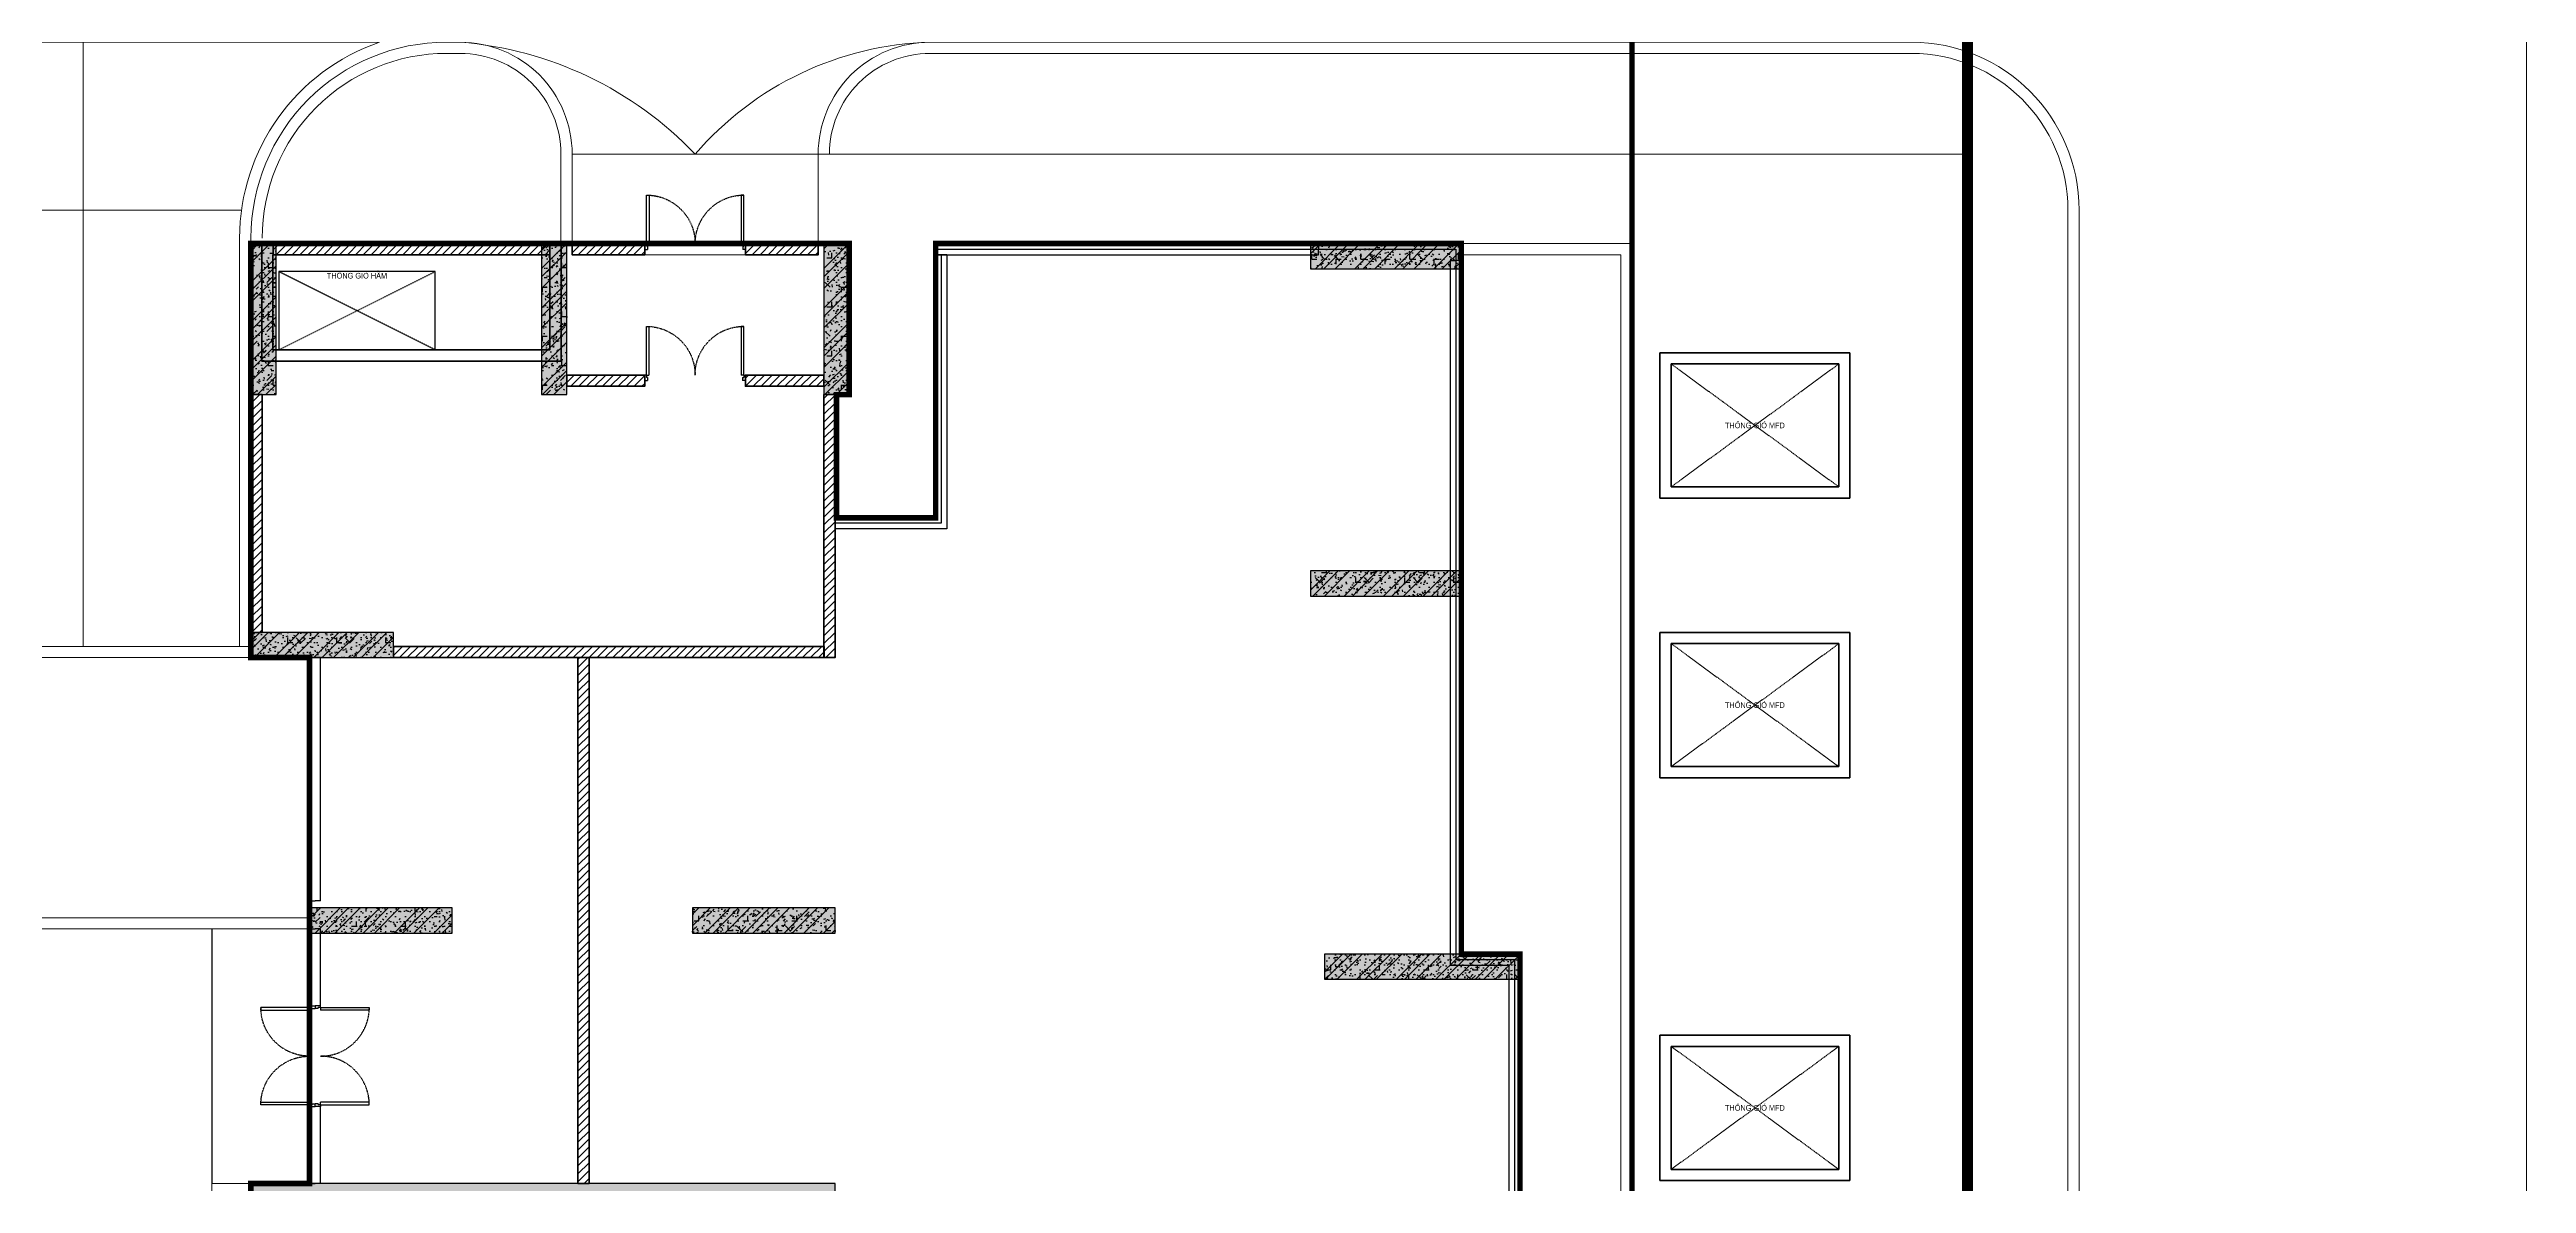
# Model space of a CAD drawing. Header units: millimetres. Extents: x 379264 to 1158416, y -283062 to 356890.
# Drawn here: x 895083 to 895969, y -3085 to -2680 of the extents above; entities that cross this region are included whole.
import ezdxf
from ezdxf.enums import TextEntityAlignment as Align

# ---------------------------------------------------------------- set-up
doc = ezdxf.new("R2010")
doc.units = ezdxf.units.MM
for name, pattern in [('CENTER', [2, 1.25, -0.25, 0.25, -0.25]), ('keyplan TANG 1$0$Core 1A$0$Hidden10.5', [1.5, 1, -0.5]), ('keyplan TANG 1$0$mb tang 1 TWB$0$Hidden10.5', [1.5, 1, -0.5]), ('keyplan TANG 1$0$MB_Luoi truc$1$HTT Center', [13, 10, -1, 1, -1]), ('keyplan TANG 1$0$Ranh dat$0$HTT Divide', [18, 10, -2, 1, -2, 1, -2]), ('keyplan TANG 1$0$Ranh dat$0$HTT Hidden 21', [3, 2, -1])]:
    doc.linetypes.add(name, pattern=pattern)
for name, color, linetype in [('12PM. GRID', 8, 'CENTER'), ('BLOCK C - CHI TIET THANG 6$0$DnW', 20, 'Continuous'), ('keyplan TANG 1$0$Concrete Line', 250, 'Continuous'), ('keyplan TANG 1$0$Furniture', 250, 'Continuous'), ('keyplan TANG 1$0$mb tang 1 TWB$0$Brick Wall', 250, 'Continuous'), ('keyplan TANG 1$0$mb tang 1 TWB$0$Curtain Line', 250, 'Continuous'), ('keyplan TANG 1$0$mb tang 1 TWB$0$Door', 250, 'Continuous'), ('keyplan TANG 1$0$mb tang 1 TWB$0$Furniture', 250, 'Continuous'), ('keyplan TANG 1$0$mb tang 1 TWB$0$Glass', 250, 'Continuous'), ('keyplan TANG 1$0$mb tang 1 TWB$0$Wall Hatch', 250, 'Continuous'), ('keyplan TANG 1$0$MB_Cot tang 1$0$Concrete Hatch', 250, 'Continuous'), ('keyplan TANG 1$0$MB_Cot tang 1$0$Concrete Line', 250, 'Continuous'), ('keyplan TANG 1$0$MB_Cot tang 1$0$Concrete Solid', 250, 'Continuous'), ('keyplan TANG 1$0$Opening Hidden', 250, 'keyplan TANG 1$0$Core 1A$0$Hidden10.5'), ('keyplan TANG 1$0$Opening Line', 250, 'Continuous'), ('keyplan TANG 1$0$Opening Text', 250, 'Continuous')]:
    doc.layers.add(name, color=color, linetype=linetype)
for name, color, linetype, lineweight in [('keyplan TANG 1$0$Hatch vat lieu', 250, 'Continuous', 5), ('keyplan TANG 1$0$mb tang 1 TWB$0$Wall Line', 250, 'Continuous', 70), ('keyplan TANG 1$0$MB_Luoi truc$1$Luoi Truc', 250, 'keyplan TANG 1$0$MB_Luoi truc$1$HTT Center', 9), ('keyplan TANG 1$0$Net cat Tuong', 250, 'Continuous', 40), ('keyplan TANG 1$0$Net Thay khac', 250, 'Continuous', 15), ('keyplan TANG 1$0$Net thay Tuong', 250, 'Continuous', 20), ('keyplan TANG 1$0$Ramp doc', 250, 'Continuous', 5), ('keyplan TANG 1$0$Ranh dat$0$CGXD', 250, 'keyplan TANG 1$0$Ranh dat$0$HTT Hidden 21', 40), ('keyplan TANG 1$0$Ranh dat$0$Ranh dat', 250, 'keyplan TANG 1$0$Ranh dat$0$HTT Divide', 40)]:
    doc.layers.add(name, color=color, linetype=linetype, lineweight=lineweight)
doc.styles.add('keyplan TANG 1$0$VNI-HelveC', font='VHELVCN_0.TTF')

# ---------------------------------------------------------------- blocks, each defined once
blk = doc.blocks.new('*U1375')
at = {"layer": 'keyplan TANG 1$0$Opening Hidden'}
for p, q in [((0, 0), (3000, 2200)), ((3000, 0), (0, 2200))]:
    blk.add_line(p, q, dxfattribs=at)
at = {"layer": 'keyplan TANG 1$0$Opening Line'}
blk.add_lwpolyline([(0, 0), (3000, 0), (3000, 2200), (0, 2200)], close=True, dxfattribs=at)
at = {"layer": 'keyplan TANG 1$0$Opening Text', "style": 'keyplan TANG 1$0$VNI-HelveC'}
blk.add_attdef('OPENING', text='', height=100, dxfattribs=at).set_placement((1500, 1100), align=Align.MIDDLE_CENTER)
blk = doc.blocks.new('*U32')
at = {"layer": 'keyplan TANG 1$0$Opening Hidden'}
for p, q in [((0, 0), (2800, 1400)), ((2800, 0), (0, 1400))]:
    blk.add_line(p, q, dxfattribs=at)
at = {"layer": 'keyplan TANG 1$0$Opening Line'}
blk.add_lwpolyline([(0, 0), (2800, 0), (2800, 1400), (0, 1400)], close=True, dxfattribs=at)
at = {"layer": 'keyplan TANG 1$0$Opening Text', "style": 'keyplan TANG 1$0$VNI-HelveC'}
blk.add_attdef('OPENING', text='', height=100, dxfattribs=at).set_placement((1400, 1325), align=Align.MIDDLE_CENTER)
blk = doc.blocks.new('keyplan TANG 1$0$A$Cec98b088')
at = {"layer": 'keyplan TANG 1$0$Net cat Tuong'}
for p, q in [((102050, 151350), (102050, 148750)), ((105450, 151350), (102050, 151350)), ((102250, 151150), (102250, 148950)), ((105250, 151150), (102250, 151150)), ((105250, 148950), (105250, 151150)), ((105450, 148750), (105450, 151350)), ((102250, 148950), (105250, 148950)), ((102050, 148750), (105450, 148750)), ((102050, 146350), (102050, 143750)), ((105450, 146350), (102050, 146350)), ((105450, 143750), (105450, 146350)), ((102250, 146150), (102250, 143950)), ((105250, 146150), (102250, 146150)), ((105250, 143950), (105250, 146150)), ((102050, 143750), (105450, 143750)), ((102250, 143950), (105250, 143950)), ((102050, 139150), (102050, 136550)), ((105450, 139150), (102050, 139150)), ((105450, 136550), (105450, 139150)), ((102250, 138950), (102250, 136750)), ((105250, 138950), (102250, 138950)), ((105250, 136750), (105250, 138950)), ((102050, 136550), (105450, 136550)), ((102250, 136750), (105250, 136750))]:
    blk.add_line(p, q, dxfattribs=at)
for points in [[(77045, 153300), (82400, 153300), (82400, 151201), (77045, 151201)], [(77245, 153100), (82200, 153100), (82200, 151401), (77245, 151401)]]:
    blk.add_lwpolyline(points, close=True, dxfattribs=at)
at = {"layer": 'keyplan TANG 1$0$Opening Line'}
for name, p, values in [('*U32', (77348, 151401), {'OPENING': 'THOÂNG GIOÙ HAÀM'}), ('*U1375', (102250, 148950), {'OPENING': 'THOÂNG GIOÙ MFD'}), ('*U1375', (102250, 143950), {'OPENING': 'THOÂNG GIOÙ MFD'}), ('*U1375', (102250, 136750), {'OPENING': 'THOÂNG GIOÙ MFD'})]:
    blk.add_blockref(name, p, dxfattribs=at).add_auto_attribs(values)
blk = doc.blocks.new('*U95')
at = {"layer": 'keyplan TANG 1$0$mb tang 1 TWB$0$Wall Hatch'}
h = blk.add_hatch(dxfattribs=at)
h.set_pattern_fill('LINE10', color=256, scale=100, angle=45, style=0, pattern_type=2)
h.set_pattern_definition([(45, (150, 4200), (-70.7107, 70.7107), [])])
h.paths.add_polyline_path([(0, 4250), (0, 0), (200, 0), (200, 4250)])
at = {"layer": 'keyplan TANG 1$0$mb tang 1 TWB$0$Wall Line'}
blk.add_lwpolyline([(0, 4250), (0, 0), (200, 0), (200, 4250)], close=True, dxfattribs=at)
blk = doc.blocks.new('*U96')
at = {"layer": 'keyplan TANG 1$0$mb tang 1 TWB$0$Wall Hatch'}
h = blk.add_hatch(dxfattribs=at)
h.set_pattern_fill('LINE10', color=256, scale=100, angle=45, style=0, pattern_type=2)
h.set_pattern_definition([(45, (150, 4650), (-70.7107, 70.7107), [])])
h.paths.add_polyline_path([(0, 4700), (0, 0), (200, 0), (200, 4700)])
at = {"layer": 'keyplan TANG 1$0$mb tang 1 TWB$0$Wall Line'}
blk.add_lwpolyline([(0, 4700), (0, 0), (200, 0), (200, 4700)], close=True, dxfattribs=at)
blk = doc.blocks.new('*U93')
at = {"layer": 'keyplan TANG 1$0$mb tang 1 TWB$0$Wall Hatch'}
h = blk.add_hatch(dxfattribs=at)
h.set_pattern_fill('LINE10', color=256, scale=100, angle=45, style=0, pattern_type=2)
h.set_pattern_definition([(45, (-2300, 7350), (-70.7107, 70.7107), [])])
h.paths.add_polyline_path([(4950, 0), (0, 0), (0, -200), (4950, -200)])
at = {"layer": 'keyplan TANG 1$0$mb tang 1 TWB$0$Wall Line'}
blk.add_lwpolyline([(4950, 0), (0, 0), (0, -200), (4950, -200)], close=True, dxfattribs=at)
blk = doc.blocks.new('*U94')
at = {"layer": 'keyplan TANG 1$0$mb tang 1 TWB$0$Wall Hatch'}
h = blk.add_hatch(dxfattribs=at)
h.set_pattern_fill('LINE10', color=256, scale=100, angle=45, style=0, pattern_type=2)
h.set_pattern_definition([(45, (455, 7350), (-70.7107, 70.7107), [])])
h.paths.add_polyline_path([(7705, 0), (0, 0), (0, -200), (7705, -200)])
at = {"layer": 'keyplan TANG 1$0$mb tang 1 TWB$0$Wall Line'}
blk.add_lwpolyline([(7705, 0), (0, 0), (0, -200), (7705, -200)], close=True, dxfattribs=at)
blk = doc.blocks.new('*U1409')
at = {"layer": 'keyplan TANG 1$0$mb tang 1 TWB$0$Wall Hatch'}
h = blk.add_hatch(dxfattribs=at)
h.set_pattern_fill('LINE10', color=256, scale=100, angle=45, style=0, pattern_type=2)
h.set_pattern_definition([(45, (-5950, 7350), (-70.7107, 70.7107), [])])
h.paths.add_polyline_path([(1300, 0), (0, 0), (0, -200), (1300, -200)])
at = {"layer": 'keyplan TANG 1$0$mb tang 1 TWB$0$Wall Line'}
blk.add_lwpolyline([(1300, 0), (0, 0), (0, -200), (1300, -200)], close=True, dxfattribs=at)
blk = doc.blocks.new('keyplan TANG 1$0$mb tang 1 TWB$0$Door 1800-1')
at = {"color": 0, "linetype": 'ByBlock'}
for p, q in [((30, 100), (30, 970)), ((30, 970), (75, 970)), ((75, 970), (75, 100)), ((1725, 970), (1725, 100)), ((1770, 970), (1725, 970)), ((1770, 100), (1770, 970)), ((30, 100), (0, 100)), ((0, 100), (0, 0)), ((0, 0), (50, 0)), ((30, 100), (30, 55)), ((30, 100), (75, 100)), ((50, 55), (30, 55)), ((50, 55), (50, 0)), ((1770, 100), (1725, 100)), ((1750, 55), (1770, 55)), ((1750, 55), (1750, 0)), ((1800, 0), (1750, 0)), ((1770, 100), (1800, 100)), ((1770, 100), (1770, 55)), ((1800, 100), (1800, 0))]:
    blk.add_line(p, q, dxfattribs=at)
at = {"color": 0, "linetype": 'keyplan TANG 1$0$mb tang 1 TWB$0$Hidden10.5'}
for centre, start, end in [((30, 100), 0, 90), ((1770, 100), 90, 180)]:
    blk.add_arc(centre, 870, start, end, dxfattribs=at)
blk = doc.blocks.new('*U1410')
at = {"layer": 'keyplan TANG 1$0$mb tang 1 TWB$0$Door'}
blk.add_blockref('keyplan TANG 1$0$mb tang 1 TWB$0$Door 1800-1', (0, 0), dxfattribs=at)
blk = doc.blocks.new('*U97')
at = {"layer": 'keyplan TANG 1$0$mb tang 1 TWB$0$Wall Hatch'}
h = blk.add_hatch(dxfattribs=at)
h.set_pattern_fill('LINE10', color=256, scale=100, angle=45, style=0, pattern_type=2)
h.set_pattern_definition([(45, (-5855, 7350), (-70.7107, 70.7107), [])])
h.paths.add_polyline_path([(1395, 0), (0, 0), (0, -200), (1395, -200)])
at = {"layer": 'keyplan TANG 1$0$mb tang 1 TWB$0$Wall Line'}
blk.add_lwpolyline([(1395, 0), (0, 0), (0, -200), (1395, -200)], close=True, dxfattribs=at)
blk = doc.blocks.new('*U98')
at = {"layer": 'keyplan TANG 1$0$mb tang 1 TWB$0$Wall Hatch'}
h = blk.add_hatch(dxfattribs=at)
h.set_pattern_fill('LINE10', color=256, scale=100, angle=45, style=0, pattern_type=2)
h.set_pattern_definition([(45, (-5845, 7350), (-70.7107, 70.7107), [])])
h.paths.add_polyline_path([(1405, 0), (0, 0), (0, -200), (1405, -200)])
at = {"layer": 'keyplan TANG 1$0$mb tang 1 TWB$0$Wall Line'}
blk.add_lwpolyline([(1405, 0), (0, 0), (0, -200), (1405, -200)], close=True, dxfattribs=at)
blk = doc.blocks.new('*U105')
at = {"layer": 'keyplan TANG 1$0$mb tang 1 TWB$0$Wall Hatch'}
h = blk.add_hatch(dxfattribs=at)
h.set_pattern_fill('LINE10', color=256, scale=100, angle=45, style=0, pattern_type=2)
h.set_pattern_definition([(45, (150, 12300), (-70.7107, 70.7107), [])])
h.paths.add_polyline_path([(0, -9400), (0, 0), (-200, 0), (-200, -9400)])
at = {"layer": 'keyplan TANG 1$0$mb tang 1 TWB$0$Wall Line'}
blk.add_lwpolyline([(0, -9400), (0, 0), (-200, 0), (-200, -9400)], close=True, dxfattribs=at)
blk = doc.blocks.new('*U1408')
at = {"layer": 'keyplan TANG 1$0$mb tang 1 TWB$0$Door'}
blk.add_blockref('keyplan TANG 1$0$mb tang 1 TWB$0$Door 1800-1', (0, 0), dxfattribs=at)
blk = doc.blocks.new('*U1396')
at = {"layer": 'keyplan TANG 1$0$MB_Cot tang 1$0$Concrete Hatch'}
h = blk.add_hatch(dxfattribs=at)
h.set_pattern_fill('CONCRETE', color=256, scale=50, style=0, pattern_type=2)
h.set_pattern_definition([(45, (-100, -2450), (-176.777, 176.777), []), (45, (-100, -2400), (-353.55, 353.55), []), (50, (-100, -2450), (358.63, -31.376), [37.5, -412.5]), (355, (-100, -2450), (-69.376, 376.096), [30, -330]), (100.451, (-70.1, -2452.6), (289.255, 344.72), [31.87, -350.57]), (46.184, (-100, -2350), (533.62, -82.76), [56.25, -618.75]), (96.636, (-55.53, -2356.9), (467.33, 487.06), [47.805, -525.86]), (351.184, (-100, -2350), (467.33, 487.06), [45, -495]), (21, (-50, -2375), (298.454, -201.31), [37.5, -412.5]), (326, (-50, -2375), (121.66, 362.575), [30, -330]), (71.451, (-25.13, -2391.78), (420.11, 161.265), [31.87, -350.57]), (37.5, (-100, -2450), (6.08, 166.447), [0, -326, 0, -335, 0, -331.25]), (7.5, (-100, -2450), (131.535, 197.206), [0, -191, 0, -318.5, 0, -126.25]), (327.5, (-211.5, -2450), (266.911, -11.2774), [0, -125, 0, -390, 0, -517.5]), (317.5, (-261.5, -2450), (291.593, 50.052), [0, -162.5, 0, -259, 0, -367.5]), (0, (75, -2275), (0, 875), [87.5, -787.5]), (0, (337.5, -2100), (0, 875), [87.5, -787.5]), (0, (162.5, -1750), (0, 875), [87.5, -350, 87.5, -350]), (90, (75, -2275), (-875, 5e-14), [87.5, -787.5]), (90, (162.5, -1750), (-875, 5e-14), [87.5, -787.5]), (90, (425, -2100), (-875, 5e-14), [87.5, -787.5]), (90, (600, -1837.5), (-875, 5e-14), [87.5, -787.5]), (135, (162.5, -2275), (-875.02, 9e-14), [123.76, -1113.7]), (135, (250, -1750), (-875.02, 9e-14), [123.76, -1113.7]), (45, (337.5, -2100), (9e-14, 875.02), [123.76, -247.49, 123.76, -742.46]), (0, (-275, -2450), (87.5, 87.5), [-175, 0])])
h.paths.add_polyline_path([(-250, 150), (-250, -2550), (200, -2550), (200, 150)])
at = {"layer": 'keyplan TANG 1$0$MB_Cot tang 1$0$Concrete Solid'}
blk.add_hatch(color=256, dxfattribs=at).paths.add_polyline_path([(-250, 150), (-250, -2550), (200, -2550), (200, 150)])
at = {"layer": 'keyplan TANG 1$0$MB_Cot tang 1$0$Concrete Line'}
blk.add_lwpolyline([(-250, 150), (-250, -2550), (200, -2550), (200, 150)], close=True, dxfattribs=at)
blk = doc.blocks.new('*U57')
at = {"layer": 'keyplan TANG 1$0$MB_Cot tang 1$0$Concrete Hatch'}
h = blk.add_hatch(dxfattribs=at)
h.set_pattern_fill('CONCRETE', color=256, scale=50, style=0, pattern_type=2)
h.set_pattern_definition([(45, (0, -2450), (-176.777, 176.777), []), (45, (0, -2400), (-353.55, 353.55), []), (50, (0, -2450), (358.63, -31.376), [37.5, -412.5]), (355, (0, -2450), (-69.376, 376.096), [30, -330]), (100.451, (29.9, -2452.6), (289.255, 344.72), [31.87, -350.57]), (46.184, (0, -2350), (533.62, -82.76), [56.25, -618.75]), (96.636, (44.47, -2356.9), (467.33, 487.06), [47.805, -525.86]), (351.184, (0, -2350), (467.33, 487.06), [45, -495]), (21, (50, -2375), (298.454, -201.31), [37.5, -412.5]), (326, (50, -2375), (121.66, 362.575), [30, -330]), (71.451, (74.87, -2391.78), (420.11, 161.265), [31.87, -350.57]), (37.5, (0, -2450), (6.08, 166.447), [0, -326, 0, -335, 0, -331.25]), (7.5, (0, -2450), (131.535, 197.206), [0, -191, 0, -318.5, 0, -126.25]), (327.5, (-111.5, -2450), (266.911, -11.2774), [0, -125, 0, -390, 0, -517.5]), (317.5, (-161.5, -2450), (291.593, 50.052), [0, -162.5, 0, -259, 0, -367.5]), (0, (175, -2275), (0, 875), [87.5, -787.5]), (0, (437.5, -2100), (0, 875), [87.5, -787.5]), (0, (262.5, -1750), (0, 875), [87.5, -350, 87.5, -350]), (90, (175, -2275), (-875, 5e-14), [87.5, -787.5]), (90, (262.5, -1750), (-875, 5e-14), [87.5, -787.5]), (90, (525, -2100), (-875, 5e-14), [87.5, -787.5]), (90, (700, -1837.5), (-875, 5e-14), [87.5, -787.5]), (135, (262.5, -2275), (-875.02, 9e-14), [123.76, -1113.7]), (135, (350, -1750), (-875.02, 9e-14), [123.76, -1113.7]), (45, (437.5, -2100), (9e-14, 875.02), [123.76, -247.49, 123.76, -742.46]), (0, (-175, -2450), (87.5, 87.5), [-175, 0])])
h.paths.add_polyline_path([(-200, 150), (-200, -2550), (250, -2550), (250, 150)])
at = {"layer": 'keyplan TANG 1$0$MB_Cot tang 1$0$Concrete Solid'}
blk.add_hatch(color=256, dxfattribs=at).paths.add_polyline_path([(-200, 150), (-200, -2550), (250, -2550), (250, 150)])
at = {"layer": 'keyplan TANG 1$0$MB_Cot tang 1$0$Concrete Line'}
blk.add_lwpolyline([(-200, 150), (-200, -2550), (250, -2550), (250, 150)], close=True, dxfattribs=at)
blk = doc.blocks.new('*U1389')
at = {"layer": 'keyplan TANG 1$0$MB_Cot tang 1$0$Concrete Hatch'}
h = blk.add_hatch(dxfattribs=at)
h.set_pattern_fill('CONCRETE', color=256, scale=50, style=0, pattern_type=2)
h.set_pattern_definition([(45, (2000, -400), (-176.777, 176.777), []), (45, (2000, -350), (-353.55, 353.55), []), (50, (2000, -400), (358.63, -31.376), [37.5, -412.5]), (355, (2000, -400), (-69.376, 376.096), [30, -330]), (100.451, (2029.9, -402.6), (289.255, 344.72), [31.87, -350.57]), (46.184, (2000, -300), (533.62, -82.76), [56.25, -618.75]), (96.636, (2044.47, -306.9), (467.33, 487.06), [47.8, -525.86]), (351.184, (2000, -300), (467.33, 487.06), [45, -495]), (21, (2050, -325), (298.454, -201.31), [37.5, -412.5]), (326, (2050, -325), (121.66, 362.575), [30, -330]), (71.451, (2074.87, -341.78), (420.11, 161.265), [31.87, -350.57]), (37.5, (2000, -400), (6.08, 166.447), [0, -326, 0, -335, 0, -331.25]), (7.5, (2000, -400), (131.535, 197.206), [0, -191, 0, -318.5, 0, -126.25]), (327.5, (1888.5, -400), (266.911, -11.2774), [0, -125, 0, -390, 0, -517.5]), (317.5, (1838.5, -400), (291.593, 50.052), [0, -162.5, 0, -259, 0, -367.5]), (0, (2175, -225), (0, 875), [87.5, -787.5]), (0, (2437.5, -50), (0, 875), [87.5, -787.5]), (0, (2262.5, 300), (0, 875), [87.5, -350, 87.5, -350]), (90, (2175, -225), (-875, 5e-14), [87.5, -787.5]), (90, (2262.5, 300), (-875, 5e-14), [87.5, -787.5]), (90, (2525, -50), (-875, 5e-14), [87.5, -787.5]), (90, (2700, 212.5), (-875, 5e-14), [87.5, -787.5]), (135, (2262.5, -225), (-875.02, 9e-14), [123.76, -1113.7]), (135, (2350, 300), (-875.02, 9e-14), [123.76, -1113.7]), (45, (2437.5, -50), (9e-14, 875.02), [123.76, -247.485, 123.76, -742.455]), (0, (1825, -400), (87.5, 87.5), [-175, 0])])
h.paths.add_polyline_path([(-250, 50), (-250, -400), (2300, -400), (2300, 50)])
at = {"layer": 'keyplan TANG 1$0$MB_Cot tang 1$0$Concrete Solid'}
blk.add_hatch(color=256, dxfattribs=at).paths.add_polyline_path([(-250, 50), (-250, -400), (2300, -400), (2300, 50)])
at = {"layer": 'keyplan TANG 1$0$MB_Cot tang 1$0$Concrete Line'}
blk.add_lwpolyline([(-250, 50), (-250, -400), (2300, -400), (2300, 50)], close=True, dxfattribs=at)
blk = doc.blocks.new('*U1392')
at = {"layer": 'keyplan TANG 1$0$MB_Cot tang 1$0$Concrete Hatch'}
h = blk.add_hatch(dxfattribs=at)
h.set_pattern_fill('CONCRETE', color=256, scale=50, style=0, pattern_type=2)
h.set_pattern_definition([(45, (2000, -300), (-176.777, 176.777), []), (45, (2000, -250), (-353.55, 353.55), []), (50, (2000, -300), (358.63, -31.376), [37.5, -412.5]), (355, (2000, -300), (-69.376, 376.096), [30, -330]), (100.451, (2029.9, -302.6), (289.255, 344.72), [31.87, -350.57]), (46.184, (2000, -200), (533.62, -82.76), [56.25, -618.75]), (96.636, (2044.47, -206.9), (467.33, 487.06), [47.8, -525.86]), (351.184, (2000, -200), (467.33, 487.06), [45, -495]), (21, (2050, -225), (298.454, -201.31), [37.5, -412.5]), (326, (2050, -225), (121.66, 362.575), [30, -330]), (71.451, (2074.87, -241.78), (420.11, 161.265), [31.87, -350.57]), (37.5, (2000, -300), (6.08, 166.447), [0, -326, 0, -335, 0, -331.25]), (7.5, (2000, -300), (131.535, 197.206), [0, -191, 0, -318.5, 0, -126.25]), (327.5, (1888.5, -300), (266.911, -11.2774), [0, -125, 0, -390, 0, -517.5]), (317.5, (1838.5, -300), (291.593, 50.052), [0, -162.5, 0, -259, 0, -367.5]), (0, (2175, -125), (0, 875), [87.5, -787.5]), (0, (2437.5, 50), (0, 875), [87.5, -787.5]), (0, (2262.5, 400), (0, 875), [87.5, -350, 87.5, -350]), (90, (2175, -125), (-875, 5e-14), [87.5, -787.5]), (90, (2262.5, 400), (-875, 5e-14), [87.5, -787.5]), (90, (2525, 50), (-875, 5e-14), [87.5, -787.5]), (90, (2700, 312.5), (-875, 5e-14), [87.5, -787.5]), (135, (2262.5, -125), (-875.02, 9e-14), [123.76, -1113.7]), (135, (2350, 400), (-875.02, 9e-14), [123.76, -1113.7]), (45, (2437.5, 50), (9e-14, 875.02), [123.76, -247.485, 123.76, -742.455]), (0, (1825, -300), (87.5, 87.5), [-175, 0])])
h.paths.add_polyline_path([(-250, 100), (-250, -350), (2300, -350), (2300, 100)])
at = {"layer": 'keyplan TANG 1$0$MB_Cot tang 1$0$Concrete Solid'}
blk.add_hatch(color=256, dxfattribs=at).paths.add_polyline_path([(-250, 100), (-250, -350), (2300, -350), (2300, 100)])
at = {"layer": 'keyplan TANG 1$0$MB_Cot tang 1$0$Concrete Line'}
blk.add_lwpolyline([(-250, 100), (-250, -350), (2300, -350), (2300, 100)], close=True, dxfattribs=at)
blk = doc.blocks.new('*U1393')
at = {"layer": 'keyplan TANG 1$0$MB_Cot tang 1$0$Concrete Hatch'}
h = blk.add_hatch(dxfattribs=at)
h.set_pattern_fill('CONCRETE', color=256, scale=50, style=0, pattern_type=2)
h.set_pattern_definition([(45, (1850, -200), (-176.777, 176.777), []), (45, (1850, -150), (-353.55, 353.55), []), (50, (1850, -200), (358.63, -31.376), [37.5, -412.5]), (355, (1850, -200), (-69.376, 376.096), [30, -330]), (100.451, (1879.9, -202.6), (289.255, 344.72), [31.87, -350.57]), (46.184, (1850, -100), (533.62, -82.76), [56.25, -618.75]), (96.636, (1894.47, -106.9), (467.33, 487.06), [47.8, -525.86]), (351.184, (1850, -100), (467.33, 487.06), [45, -495]), (21, (1900, -125), (298.454, -201.31), [37.5, -412.5]), (326, (1900, -125), (121.66, 362.575), [30, -330]), (71.451, (1924.87, -141.78), (420.11, 161.265), [31.87, -350.57]), (37.5, (1850, -200), (6.08, 166.447), [0, -326, 0, -335, 0, -331.25]), (7.5, (1850, -200), (131.535, 197.206), [0, -191, 0, -318.5, 0, -126.25]), (327.5, (1738.5, -200), (266.911, -11.2774), [0, -125, 0, -390, 0, -517.5]), (317.5, (1688.5, -200), (291.593, 50.052), [0, -162.5, 0, -259, 0, -367.5]), (0, (2025, -25), (0, 875), [87.5, -787.5]), (0, (2287.5, 150), (0, 875), [87.5, -787.5]), (0, (2112.5, 500), (0, 875), [87.5, -350, 87.5, -350]), (90, (2025, -25), (-875, 5e-14), [87.5, -787.5]), (90, (2112.5, 500), (-875, 5e-14), [87.5, -787.5]), (90, (2375, 150), (-875, 5e-14), [87.5, -787.5]), (90, (2550, 412.5), (-875, 5e-14), [87.5, -787.5]), (135, (2112.5, -25), (-875.02, 9e-14), [123.76, -1113.7]), (135, (2200, 500), (-875.02, 9e-14), [123.76, -1113.7]), (45, (2287.5, 150), (9e-14, 875.02), [123.76, -247.485, 123.76, -742.455]), (0, (1675, -200), (87.5, 87.5), [-175, 0])])
h.paths.add_polyline_path([(-400, 150), (-400, -300), (2300, -300), (2300, 150)])
at = {"layer": 'keyplan TANG 1$0$MB_Cot tang 1$0$Concrete Solid'}
blk.add_hatch(color=256, dxfattribs=at).paths.add_polyline_path([(-400, 150), (-400, -300), (2300, -300), (2300, 150)])
at = {"layer": 'keyplan TANG 1$0$MB_Cot tang 1$0$Concrete Line'}
blk.add_lwpolyline([(-400, 150), (-400, -300), (2300, -300), (2300, 150)], close=True, dxfattribs=at)
blk = doc.blocks.new('*U1394')
at = {"layer": 'keyplan TANG 1$0$MB_Cot tang 1$0$Concrete Hatch'}
h = blk.add_hatch(dxfattribs=at)
h.set_pattern_fill('CONCRETE', color=256, scale=50, style=0, pattern_type=2)
h.set_pattern_definition([(45, (1050, -300), (-176.777, 176.777), []), (45, (1050, -250), (-353.55, 353.55), []), (50, (1050, -300), (358.63, -31.376), [37.5, -412.5]), (355, (1050, -300), (-69.376, 376.096), [30, -330]), (100.451, (1079.9, -302.6), (289.255, 344.72), [31.87, -350.57]), (46.184, (1050, -200), (533.62, -82.76), [56.25, -618.75]), (96.636, (1094.47, -206.9), (467.33, 487.06), [47.8, -525.86]), (351.184, (1050, -200), (467.33, 487.06), [45, -495]), (21, (1100, -225), (298.454, -201.31), [37.5, -412.5]), (326, (1100, -225), (121.66, 362.575), [30, -330]), (71.451, (1124.87, -241.78), (420.11, 161.265), [31.87, -350.57]), (37.5, (1050, -300), (6.08, 166.447), [0, -326, 0, -335, 0, -331.25]), (7.5, (1050, -300), (131.535, 197.206), [0, -191, 0, -318.5, 0, -126.25]), (327.5, (938.5, -300), (266.911, -11.2774), [0, -125, 0, -390, 0, -517.5]), (317.5, (888.5, -300), (291.593, 50.052), [0, -162.5, 0, -259, 0, -367.5]), (0, (1225, -125), (0, 875), [87.5, -787.5]), (0, (1487.5, 50), (0, 875), [87.5, -787.5]), (0, (1312.5, 400), (0, 875), [87.5, -350, 87.5, -350]), (90, (1225, -125), (-875, 5e-14), [87.5, -787.5]), (90, (1312.5, 400), (-875, 5e-14), [87.5, -787.5]), (90, (1575, 50), (-875, 5e-14), [87.5, -787.5]), (90, (1750, 312.5), (-875, 5e-14), [87.5, -787.5]), (135, (1312.5, -125), (-875.02, 9e-14), [123.76, -1113.7]), (135, (1400, 400), (-875.02, 9e-14), [123.76, -1113.7]), (45, (1487.5, 50), (9e-14, 875.02), [123.76, -247.485, 123.76, -742.455]), (0, (875, -300), (87.5, 87.5), [-175, 0])])
h.paths.add_polyline_path([(-1200, 100), (-1200, -350), (2300, -350), (2300, 100)])
at = {"layer": 'keyplan TANG 1$0$MB_Cot tang 1$0$Concrete Solid'}
blk.add_hatch(color=256, dxfattribs=at).paths.add_polyline_path([(-1200, 100), (-1200, -350), (2300, -350), (2300, 100)])
at = {"layer": 'keyplan TANG 1$0$MB_Cot tang 1$0$Concrete Line'}
blk.add_lwpolyline([(-1200, 100), (-1200, -350), (2300, -350), (2300, 100)], close=True, dxfattribs=at)
blk = doc.blocks.new('*U1401')
at = {"layer": 'keyplan TANG 1$0$MB_Cot tang 1$0$Concrete Hatch'}
h = blk.add_hatch(dxfattribs=at)
h.set_pattern_fill('CONCRETE', color=256, scale=50, style=0, pattern_type=2)
h.set_pattern_definition([(45, (-6900, -50), (-176.777, 176.777), []), (45, (-6900, 1e-13), (-353.553, 353.553), []), (50, (-6900, -50), (358.63, -31.376), [37.5, -412.5]), (355, (-6900, -50), (-69.376, 376.096), [30, -330]), (100.4514, (-6870.1, -52.6), (289.255, 344.72), [31.87, -350.571]), (46.184, (-6900, 50), (533.62, -82.76), [56.25, -618.75]), (96.6356, (-6855.53, 43.1), (467.33, 487.06), [47.805, -525.856]), (351.184, (-6900, 50), (467.33, 487.06), [45, -495]), (21, (-6850, 25), (298.454, -201.309), [37.5, -412.5]), (326, (-6850, 25), (121.658, 362.575), [30, -330]), (71.4514, (-6825.13, 8.22), (420.111, 161.265), [31.87, -350.571]), (37.5, (-6900, -50), (6.08, 166.447), [0, -326, 0, -335, 0, -331.25]), (7.5, (-6900, -50), (131.5348, 197.206), [0, -191, 0, -318.5, 0, -126.25]), (327.5, (-7011.5, -50), (266.9112, -11.2774), [0, -125, 0, -390, 0, -517.5]), (317.5, (-7061.5, -50), (291.593, 50.0525), [0, -162.5, 0, -259, 0, -367.5]), (0, (-6725, 125), (0, 875), [87.5, -787.5]), (0, (-6462.5, 300), (0, 875), [87.5, -787.5]), (0, (-6637.5, 650), (0, 875), [87.5, -350, 87.5, -350]), (90, (-6725, 125), (-875, 5e-14), [87.5, -787.5]), (90, (-6637.5, 650), (-875, 5e-14), [87.5, -787.5]), (90, (-6375, 300), (-875, 5e-14), [87.5, -787.5]), (90, (-6200, 562.5), (-875, 5e-14), [87.5, -787.5]), (135, (-6637.5, 125), (-875.016, 9e-14), [123.76, -1113.7]), (135, (-6550, 650), (-875.016, 9e-14), [123.76, -1113.7]), (45, (-6462.5, 300), (9e-14, 875.016), [123.76, -247.485, 123.76, -742.455]), (0, (-7075, -50), (87.5, 87.5), [-175, 0])])
h.paths.add_polyline_path([(-8650, 150), (-8650, -150), (1800, -150), (1800, 150)])
at = {"layer": 'keyplan TANG 1$0$MB_Cot tang 1$0$Concrete Solid'}
blk.add_hatch(color=256, dxfattribs=at).paths.add_polyline_path([(-8650, 150), (-8650, -150), (1800, -150), (1800, 150)])
at = {"layer": 'keyplan TANG 1$0$MB_Cot tang 1$0$Concrete Line'}
blk.add_lwpolyline([(-8650, 150), (-8650, -150), (1800, -150), (1800, 150)], close=True, dxfattribs=at)
blk = doc.blocks.new('keyplan TANG 1')
at = {"color": 7, "const_width": 100}
blk.add_lwpolyline([(76850, 128825), (76850, 136500), (77898.5, 136500), (77898.5, 145900), (76850, 145900), (76850, 153300), (87550, 153300), (87550, 150600), (87325, 150600), (87325, 148400), (89098.5, 148400), (89098.5, 153300), (98500, 153300), (98500, 140600), (99548.5, 140600), (99550, 134100)], dxfattribs=at)
at = {"layer": 'keyplan TANG 1$0$Furniture'}
blk.add_line((76150, 141050), (76150, 136500), dxfattribs=at)
at = {"layer": 'keyplan TANG 1$0$Hatch vat lieu'}
for points in [[(101352, 67603.4, -0.1989309), (103167.9, 71987.9), (107650.6, 76470.7, 0.1989131), (109349.4, 80571.9), (109349.1, 153900, 0.4142122), (106549.1, 156700), (88996.8, 156700, 0.4142136), (87196.8, 154900, 0.4142136)], [(82396.8, 153100), (82396.8, 154900, 0.4142136), (80596.8, 156700), (80351.5, 156700, 0.4142136), (77051.5, 153400, 0.4142136)], [(77898.5, 141250), (72650, 141250), (72650, 132900, -0.4142136), (69850, 130100), (65750, 130100, -0.4142136), (62750, 133100), (62750, 145900)]]:
    blk.add_lwpolyline(points, format="xyb", dxfattribs=at)
for points in [[(102050, 151350), (105450, 151350), (105450, 148750), (102050, 148750)], [(102050, 146350), (105450, 146350), (105450, 143750), (102050, 143750)], [(102050, 139150), (105450, 139150), (105450, 136550), (102050, 136550)]]:
    blk.add_lwpolyline(points, close=True, dxfattribs=at)
at = {"layer": 'keyplan TANG 1$0$mb tang 1 TWB$0$Curtain Line'}
for p, q in [((89098.5, 153300), (89098.5, 153200)), ((89098.5, 153300), (95946.8, 153300)), ((95946.8, 153300), (95946.8, 153200)), ((89098.5, 153100), (89098.5, 153200)), ((89098.5, 153100), (95946.8, 153100)), ((89098.5, 153100), (89198.5, 153100)), ((89098.5, 153100), (89098.5, 148400)), ((89298.5, 153100), (89198.5, 153100)), ((89298.5, 153100), (89298.5, 148200)), ((95946.8, 153100), (95946.8, 153200)), ((98298.5, 153000), (98398.5, 153000)), ((98298.5, 153000), (98298.5, 140400)), ((98498.5, 153000), (98398.5, 153000)), ((98498.5, 153000), (98498.5, 140600)), ((89098.5, 148400), (87300, 148400)), ((87300, 148400), (87300, 148300)), ((87300, 148200), (87300, 148300)), ((89298.5, 148200), (87300, 148200)), ((77898.5, 141550), (77898.5, 145900)), ((77898.5, 145900), (77998.5, 145900)), ((78098.5, 145900), (77998.5, 145900)), ((78098.5, 141550), (78098.5, 145900)), ((77898.5, 141550), (77998.5, 141550)), ((78098.5, 141550), (77998.5, 141550)), ((77898.5, 139675), (77898.5, 141050)), ((77898.5, 141050), (77998.5, 141050)), ((78098.5, 141050), (77998.5, 141050)), ((78098.5, 139675), (78098.5, 141050)), ((98498.5, 140600), (99548.5, 140600)), ((99548.5, 140600), (99548.5, 134100)), ((98298.5, 140400), (99348.5, 140400)), ((99348.5, 140400), (99348.5, 134300)), ((77898.5, 139675), (77998.5, 139675)), ((78098.5, 139675), (77998.5, 139675)), ((77898.5, 136500), (77898.5, 137875)), ((77898.5, 137875), (77998.5, 137875)), ((78098.5, 137875), (77998.5, 137875)), ((78098.5, 136500), (78098.5, 137875)), ((77898.5, 136500), (77998.5, 136500)), ((78098.5, 136500), (77998.5, 136500)), ((99348.5, 134300), (98201.5, 134300)), ((98201.5, 134300), (98201.5, 131975)), ((99548.5, 134100), (98401.5, 134100)), ((98401.5, 134100), (98401.5, 131975)), ((98201.5, 131975), (98301.5, 131975)), ((98401.5, 131975), (98301.5, 131975))]:
    blk.add_line(p, q, dxfattribs=at)
at = {"layer": 'keyplan TANG 1$0$mb tang 1 TWB$0$Furniture'}
blk.add_line((76150, 141050), (76150, 136500), dxfattribs=at)
at = {"layer": 'keyplan TANG 1$0$mb tang 1 TWB$0$Glass'}
for p, q in [((89098.5, 153300), (89098.5, 153250)), ((89098.5, 153300), (98500, 153300)), ((98500, 153300), (98500, 140600)), ((89098.5, 153200), (89098.5, 153250)), ((89098.5, 153200), (98400, 153200)), ((89098.5, 153100), (89148.5, 153100)), ((89098.5, 153100), (89098.5, 148400)), ((89198.5, 153100), (89148.5, 153100)), ((89198.5, 153100), (89198.5, 148300)), ((98400, 153200), (98400, 140500)), ((89098.5, 148400), (87300, 148400)), ((87300, 148400), (87300, 148350)), ((87300, 148300), (87300, 148350)), ((89198.5, 148300), (87300, 148300)), ((98400, 140500), (99448.5, 140500)), ((98500, 140600), (99548.5, 140600)), ((99448.5, 140500), (99450, 134200)), ((99548.5, 140600), (99550, 134100)), ((99450, 134200), (98301.5, 134200)), ((98301.5, 134200), (98301.5, 128100)), ((99550, 134100), (98401.5, 134100)), ((98401.5, 134100), (98401.5, 128100)), ((98301.5, 128100), (98301.5, 127950)), ((98401.5, 128100), (98401.5, 128050)), ((98401.5, 128050), (99550, 128050)), ((99550, 128050), (99550, 121550)), ((98301.5, 127950), (99450, 127950)), ((99450, 127950), (99450, 121650)), ((99450, 121650), (93800, 121650)), ((93800, 121650), (93800, 118450)), ((99550, 121550), (93900, 121550)), ((93900, 121550), (93900, 118550)), ((93800, 118450), (99448.5, 118450)), ((93900, 118550), (99548.5, 118550)), ((99448.5, 118450), (99448.5, 112150)), ((99548.5, 118550), (99548.5, 112050)), ((99448.5, 112150), (98301.5, 112150)), ((98301.5, 112150), (98301.5, 105900)), ((99548.5, 112050), (98401.5, 112050)), ((98401.5, 112050), (98401.5, 106000)), ((98301.5, 105900), (99448.5, 105900)), ((98401.5, 106000), (99548.5, 106000)), ((99448.5, 105900), (99448.5, 99600)), ((99548.5, 106000), (99548.5, 99500)), ((99448.5, 99600), (93801.5, 99600)), ((93801.5, 99600), (93801.5, 96400)), ((99548.5, 99500), (93901.5, 99500)), ((93901.5, 99500), (93901.5, 96500)), ((93801.5, 96400), (99448.5, 96400)), ((93901.5, 96500), (99548.5, 96500)), ((99448.5, 96400), (99448.5, 90400)), ((99548.5, 96500), (99548.5, 90400)), ((99448.5, 90400), (99498.5, 90400)), ((99548.5, 90400), (99498.5, 90400))]:
    blk.add_line(p, q, dxfattribs=at)
at = {"layer": 'keyplan TANG 1$0$MB_Luoi truc$1$Luoi Truc'}
blk.add_line((101550, -12000), (101550, 163996.8), dxfattribs=at)
at = {"layer": 'keyplan TANG 1$0$Net Thay khac'}
for p, q in [((82596.8, 154900), (86996.8, 154900)), ((86996.8, 154900), (86996.8, 153100)), ((76850, 145900), (76850, 153400)), ((82596.8, 153100), (86996.8, 153100)), ((62750, 146100), (76848.5, 146100))]:
    blk.add_line(p, q, dxfattribs=at)
for points in [[(117549, 168266.8), (117549.8, -14005.5, 0.4142122)], [(101552, 67603.5, -0.1989309), (103309.3, 71846.5), (107792.1, 76329.3, 0.1989131), (109549.4, 80571.9), (109549.1, 153900, 0.4142122), (106549.1, 156900), (88996.8, 156900, 0.4142136), (86996.8, 154900)], [(82596.8, 153100), (82596.8, 154900, 0.4142136), (80596.8, 156900), (80351.5, 156900, 0.4142136), (76851.5, 153400)], [(76850, 145900), (62550, 145900), (62550, 153400, 0.4142136), (59250, 156700), (1301.7, 156700, 0.4142136), (-4998.3, 150400), (-4998.3, 82750, 0.4142136), (-2198.3, 79950), (31332.6, 79950)], [(77898.5, 141050), (72850, 141050), (72850, 132900, -0.4142136), (69850, 129900), (65550, 129900, -0.4142136), (62550, 132900), (62550, 145900)], [(76850, 136500), (76150, 136500), (76150, 74804.9, 0.2818338), (77786.1, 72132.8), (81322, 70328, 0.1185413), (82685.9, 70000), (99552.1, 70000)]]:
    blk.add_lwpolyline(points, format="xyb", dxfattribs=at)
at = {"layer": 'keyplan TANG 1$0$Net thay Tuong'}
for p, q in [((101350, 153100), (98498.5, 153100)), ((101350, 72976), (101350, 153100))]:
    blk.add_line(p, q, dxfattribs=at)
for points in [[(86996.8, 154900.3), (107552.5, 154900), (107551.3, 78922.3)], [(98498.5, 153300), (101550, 153300), (101550, 72893.5)]]:
    blk.add_lwpolyline(points, dxfattribs=at)
at = {"layer": 'keyplan TANG 1$0$Ramp doc'}
for p, q in [((73850, 146100), (73850, 156900)), ((76650, 146100), (76650, 153400))]:
    blk.add_line(p, q, dxfattribs=at)
for points in [[(69800, 156900), (73850, 156900), (73850, 146100), (71050, 146100), (71050, 155650, 0.4142129), (69800, 156900, -6)], [(79150, 156900), (73850, 156900), (73850, 146100), (76650, 146100), (76650, 153400, -0.3204651), (79150, 156900, 6)], [(80596.8, 156900, -0.1845243), (84796.8, 154900, -0.2106283), (88996.8, 156900)]]:
    blk.add_lwpolyline(points, format="xyb", dxfattribs=at)
blk.add_lwpolyline([(71050, 153900), (76683.9, 153900)], dxfattribs=at)
blk.add_arc((80350, 153400), 3700, 108.92464, 180, dxfattribs=at)
at = {"layer": 'keyplan TANG 1$0$Ranh dat$0$CGXD', "ltscale": 0.1, "const_width": 100}
blk.add_lwpolyline([(-120672.6, -2000), (101550, -2000), (101552.6, 159996.8), (-8354.5, 159998.1), (-8358.6, 83058.7)], dxfattribs=at)
at = {"layer": 'keyplan TANG 1$0$Ranh dat$0$Ranh dat', "ltscale": 0.1, "const_width": 200}
blk.add_lwpolyline([(107552.7, 163996.8), (107549.8, -12000), (-120672.6, -12000), (-121036.9, 70001.2), (-12359.3, 69993.1), (-12354.3, 163998.2), (107552.7, 163996.8)], close=True, dxfattribs=at)
at = {"layer": 'keyplan TANG 1$0$Concrete Line'}
blk.add_blockref('keyplan TANG 1$0$A$Cec98b088', (0, 0), dxfattribs=at)
at = {"layer": 'keyplan TANG 1$0$mb tang 1 TWB$0$Brick Wall'}
for name, p in [('*U93', (77250, 153300)), ('*U1409', (82596.8, 153300)), ('*U1409', (85696.8, 153300)), ('*U97', (82500, 150950)), ('*U98', (85695, 150950)), ('*U95', (76850, 146350)), ('*U96', (87100, 145900)), ('*U94', (79400, 146100)), ('*U105', (82900, 145900))]:
    blk.add_blockref(name, p, dxfattribs=at)
at = {"layer": 'keyplan TANG 1$0$mb tang 1 TWB$0$Door', "xscale": -1}
for p in [(85696.8, 153197), (85695, 150850)]:
    blk.add_blockref('*U1410', p, dxfattribs=at)
at = {"layer": 'keyplan TANG 1$0$mb tang 1 TWB$0$Door', "xscale": -1, "rotation": 90}
blk.add_blockref('*U1408', (77998.5, 139675), dxfattribs=at)
at = {"layer": 'keyplan TANG 1$0$mb tang 1 TWB$0$Door', "rotation": 270}
blk.add_blockref('*U1408', (77998.5, 139675), dxfattribs=at)
at = {"layer": 'keyplan TANG 1$0$MB_Cot tang 1$0$Concrete Line'}
for name, p in [('*U1396', (77100, 153150)), ('*U1396', (82300, 153150)), ('*U57', (87300, 153150)), ('*U1393', (96200, 153150)), ('*U1393', (96200, 147300)), ('*U1389', (77100, 146300)), ('*U1389', (78150, 141375)), ('*U1392', (85000, 141325)), ('*U1394', (97250, 140500))]:
    blk.add_blockref(name, p, dxfattribs=at)
at = {"layer": 'keyplan TANG 1$0$MB_Cot tang 1$0$Concrete Line', "rotation": 180}
blk.add_blockref('*U1401', (78650, 136350), dxfattribs=at)
blk = doc.blocks.new('A$C0B8E60C5')
at = {"layer": 'BLOCK C - CHI TIET THANG 6$0$DnW', "xscale": 0.02, "yscale": 0.02, "zscale": 0.02}
blk.add_blockref('keyplan TANG 1', (247.09, -3279.96), dxfattribs=at)

msp = doc.modelspace()

# ---------------------------------------------------------------- block references
at = {"layer": '12PM. GRID'}
msp.add_blockref('A$C0B8E60C5', (893371.15, -2535.45), dxfattribs=at)

doc.saveas('drawing.dxf')
